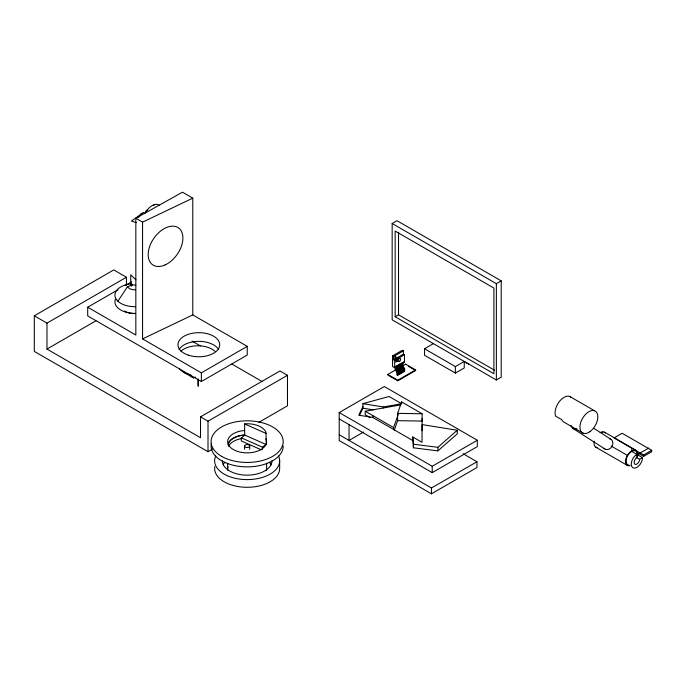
<?xml version="1.0" encoding="UTF-8"?>
<svg xmlns="http://www.w3.org/2000/svg" width="686" height="686" viewBox="0 0 686 686"><rect width="100%" height="100%" fill="white"/><g stroke="black" fill="none" stroke-linecap="round" stroke-linejoin="round"><path stroke-width="1.03" d="M422.13 418.46L422.01 442.307L412.74 436.956L413.426 447.795L437.874 450.891L457.253 433.835L457.253 430.259L422.087 424.591L422.087 430.782M395.959 359.653L395.745 362.011L397.58 361.239L395.959 357.132L395.145 356.66L395.145 359.172L395.959 359.653L395.959 357.132M397.614 420.664L397.614 413.366L401.619 401.927L422.13 413.769L422.13 421.075L397.614 420.664L394.287 430.199M393.618 429.496L393.618 427.592L398.283 414.25M362.92 406.558L358.744 415.202L372.772 417.457L412.74 440.532M359.678 414.91L362.92 408.187L362.92 403.677L389.039 396.474L401.619 403.737L401.619 401.927M117.889 301.214L127.304 286.971L132.467 284.536M412.74 436.956L413.426 444.219L437.874 447.315L457.253 430.259M261.452 449.879L241.318 440.952L241.318 437.831L244.902 435.13L242.167 435.336A19.217 11.096 0 0 0 228.001 445.085M262.412 449.261L262.412 447.178L265.997 444.468M145.749 211.168L147.421 209.95M153.295 205.68L154.976 204.454M142.371 213.329L131.446 221.021L136.317 222.701M212.634 449.03L208.012 451.697L34.3 351.404L34.3 315.809L113.765 269.924L126.447 277.247L126.447 285.548M34.3 315.809L46.974 323.132L126.447 277.247M87.697 307.225L135.837 335.017L135.837 218.259L142.559 222.144L142.559 338.901L192.783 314.908L247.252 346.353L247.252 355.031L201.358 381.527L87.697 315.903L87.697 307.225L117.983 289.741M125.324 285.496L131.746 281.792M46.974 323.132L46.974 349.071L95.954 320.799M392.169 223.516L397.014 220.712L501.226 280.874L501.226 377.197L496.372 379.993L392.169 319.83L392.169 223.516L496.372 283.678L501.226 280.874M142.559 338.901L201.358 372.85L247.252 346.353M46.974 349.071L200.509 437.711L200.509 416.848L279.974 370.972L287.477 375.302L287.477 405.812L258.836 422.353M200.509 416.848L208.012 421.187L287.477 375.302M395.162 316.743L493.903 373.75L493.903 288.077L395.162 231.071L395.162 316.743L398.532 314.797L494.495 370.208M403.402 354.113L404.474 354.731L404.474 362.122L394.682 367.782L392.538 366.547L392.538 355.905L402.33 350.254L403.402 350.872L403.402 354.113L393.61 359.773L393.61 356.531L403.402 350.872M393.61 359.773L394.682 360.39L404.474 354.731M424.505 348.762L455.375 366.59L464.259 361.453L464.259 367.953L455.375 373.09L424.505 355.262L424.505 348.762L433.389 343.635M395.994 366.907L396.688 366.504L396.688 369.342L398.42 372.438L398.42 374.848L397.726 375.251L397.031 374.848L397.031 372.755L395.299 369.668L395.299 366.504L395.994 366.907L395.994 369.745L397.726 372.832L397.726 375.251M398.12 372.129L396.388 369.034L396.388 365.878L397.777 365.878L397.777 368.716L399.509 371.803L399.509 374.222L398.12 374.222M397.408 365.286L398.798 365.286L398.798 368.125L398.103 368.528L399.835 371.615L399.835 374.033L400.53 373.63L400.53 371.22L398.609 367.756L398.609 365.647M398.609 364.592L399.998 364.592L399.998 367.43L399.303 367.833L401.036 370.929L401.036 373.338L400.341 372.935L400.341 370.843M401.036 373.338L401.73 372.935L401.73 370.526L399.835 367.044L399.835 363.88L401.224 363.88L401.224 366.727L402.956 369.814L402.956 372.232L401.576 372.232M403.968 371.649L404.654 371.246L404.654 368.836L402.922 365.741L402.922 362.903L402.228 363.306L402.228 366.144L403.968 369.24L403.968 371.649L403.274 371.246L403.274 369.154L401.533 366.067L401.533 362.903M395.299 369.668L395.994 369.265L397.297 371.58M402.262 372.627L402.262 370.217L400.53 367.121L405.615 364.137L415.63 369.917L415.63 370.517L397.803 380.807L387.787 375.028L387.787 374.427L395.805 369.797M395.994 369.745L396.688 369.342M398.815 374.616L398.815 372.206L397.083 369.119L397.777 368.716M402.228 366.144L402.922 365.741M397.031 372.755L397.726 372.361M403.274 369.154L403.968 368.759M397.726 372.832L398.42 372.438M398.815 372.206L399.509 371.803M399.835 371.615L400.53 371.22M401.036 370.929L401.73 370.526M402.262 370.217L402.956 369.814M403.968 369.24L404.654 368.836M397.031 374.848L397.726 374.445M403.274 371.246L404.654 371.246M463.076 453.712L476.967 461.729L476.967 467.535L431.451 493.809L339.21 440.549L339.21 412.578L384.306 386.544L477.31 440.24L477.31 446.612L432.223 472.637L339.21 418.94M387.787 374.427L397.803 380.216L415.63 369.917M363.606 432.017L349.045 440.429L349.045 424.617M339.21 412.578L432.223 466.274L477.31 440.24M339.21 434.752L431.451 488.012L476.967 461.729M635.913 455.478L648.785 448.044M651.7 450.333L622.133 433.26L614.056 437.925L643.622 454.99L651.7 450.333L651.7 451.705L643.622 456.362L637.157 452.631M631.72 449.236L631.72 451.388L636.891 454.372L636.891 457.708A3.884 2.247 -60 0 0 634.147 462.467A3.884 2.247 -60 0 0 636.891 464.053A3.884 2.247 -60 0 0 639.635 459.294L642.525 457.631L637.354 454.647A7.966 4.605 -60 0 0 628.899 453.892A7.966 4.605 -60 0 0 628.899 465.159M135.837 218.259L182.467 192.191L192.783 198.151L192.783 314.908M142.559 222.144L192.783 198.151M184.088 372.515L193.503 377.9L195.364 377.026M144.069 212.394L141.959 213.252A7.82 4.039 -70.9 0 0 138.666 217.256M362.92 403.677L383.423 406.978L401.619 403.737M370.26 417.637L365.226 414.73L365.226 411.206L400.607 404.903M244.628 435.001L244.628 423.939L247.14 423.751A19.465 11.242 0 0 1 265.945 432.077L266.279 444.597L244.628 435.001L242.107 435.19A19.465 11.242 0 0 0 228.335 443.139M244.628 430.585L242.107 430.774A19.465 11.242 0 0 0 227.966 443.585A19.465 11.242 0 0 0 248.838 452.829A19.465 11.242 0 0 0 266.614 441.638L265.945 438.723M397.614 413.366L422.13 413.769M135.845 285.316L130.743 284.596L130.743 274.777L135.939 279.811M362.92 408.187L373.167 409.842M244.628 423.939L266.279 433.535M241.318 437.831L262.412 447.178M569.654 396.397L594.513 410.751M604.495 432.154L636.059 450.385M636.188 457.305L639.635 459.294M611.149 446.02L627.381 455.393M463.667 361.29L469.113 364.429M583.246 433.269L564.535 422.465A12.64 7.297 -60 0 1 561.817 419.703L555.669 416.162A12.64 7.297 -60 0 1 559.767 401.036A12.64 7.297 -60 0 1 571.258 397.434M595.817 447.186L627.381 465.417M403.685 361.668L404.474 362.122M392.538 355.905L393.61 356.531M395.951 358.709L396.765 359.181M402.228 362.5L402.922 362.903M408.341 366.307L415.63 370.517M397.58 361.239L396.216 359.395M399.303 364.189L399.998 364.592M395.994 366.101L396.688 366.504M402.262 371.829L402.956 372.232M399.835 374.033L399.141 373.63L399.141 371.538L397.408 368.451M398.815 373.819L399.509 374.222M365.226 411.206L393.618 427.592M192.114 341.105L200.432 345.907M231.885 364.06L262.404 381.682M594.016 428.416L610.849 439.246M573.084 428.527L604.975 449.056M127.304 286.971L129.603 288.592A7.82 4.519 0 0 0 135.202 289.826M193.503 377.9L191.197 376.271A7.82 4.519 0 0 1 190.365 375.199M398.103 368.048L399.835 371.143M395.145 356.66L395.676 358.023M198.014 378.869L198.22 386.252L198.22 379.375M643.622 454.99L643.622 456.362M496.372 283.678L496.372 379.993M455.375 366.59L455.375 373.09M437.874 447.315L437.874 450.891M432.223 466.274L432.223 472.637M431.451 488.012L431.451 493.809M413.426 444.219L413.426 447.795M405.615 364.137L405.615 364.738M400.53 364.283L400.53 367.121M399.303 364.995L399.303 367.833M398.532 232.348L398.532 314.797M398.103 365.689L398.103 368.528M397.803 380.216L397.803 380.807M397.083 366.273L397.083 369.119M394.682 360.39L394.682 367.782M383.423 406.978L383.423 407.964M372.772 415.562L372.772 417.457M279.656 460.838L279.656 468.521A32.508 18.771 0 0 1 245.442 487.266A32.508 18.771 0 0 1 214.812 466.557M266.614 463.17L266.614 468.521A19.465 11.242 0 0 1 266.314 470.476M249.704 446.054A2.564 1.483 0 0 1 245.862 447.332A2.564 1.483 0 0 1 245.862 444.768A2.564 1.483 0 0 1 249.704 446.054L249.704 449.261M244.585 446.054L244.585 449.261M227.675 463.17L227.675 468.521M208.012 421.187L208.012 451.697M201.358 372.85L201.358 381.527M131.798 283.978L131.798 285.942M131.069 284.098L131.069 286.062M134.962 313.588A14.835 8.566 0 0 1 124.475 311.084M179.072 349.534A20.872 12.048 0 0 1 198.837 341.354A20.872 12.048 0 0 1 218.611 349.534M144.935 213.295A20.066 10.367 -70.9 0 1 159.418 205.303M135.562 306.711A20.066 11.585 0 0 1 115.016 296.378A20.066 11.585 0 0 1 131.232 283.747M135.562 313.416A20.066 11.585 0 0 1 115.437 299.165M190.236 374.805A20.066 11.585 0 0 1 179.552 368.836M180.838 351.232A20.066 11.585 0 0 1 214.924 351.292M227.975 470.476A19.465 11.242 0 0 1 227.975 466.566M271.93 460.838A24.782 14.312 0 0 1 247.14 475.149A24.782 14.312 0 0 1 222.358 460.838M278.55 455.976A32.508 18.771 0 0 1 247.14 479.608A32.508 18.771 0 0 1 215.738 455.976M223.199 464.816A24.782 14.312 0 0 1 224.914 462.184M269.366 462.184A24.782 14.312 0 0 1 271.081 464.816M283.198 446.054A36.049 20.812 0 0 1 244.782 466.823A36.049 20.812 0 0 1 211.399 443.336M228.584 446.303A19.217 11.096 0 0 1 242.167 438.457M630.134 465.657A8.678 5.008 -60 0 1 625.795 459.483A8.678 5.008 -60 0 1 633.307 450.136A8.678 5.008 -60 0 1 637.646 456.31M600.156 432.583A8.678 5.008 -60 0 1 605.472 433.063M597.086 447.581A8.678 5.008 -60 0 1 594.222 441.261M601.613 432.549A7.966 4.605 -60 0 1 602.968 432.412M642.525 457.631A7.966 4.605 -60 0 1 636.891 467.389A7.966 4.605 -60 0 1 631.257 464.139A7.966 4.605 -60 0 1 636.891 454.372M609.7 438.808A5.72 4.665 -57.2 0 1 611.955 446.483A5.72 4.665 -57.2 0 1 604.032 448.284M576.797 428.741A5.72 4.665 -57.2 0 1 571.086 425.44M398.455 358.409A1.724 0.995 -60 0 1 398.146 359.224M165.103 264.925A22.535 14.174 -55.1 0 0 180.778 230.247A22.535 14.174 -55.1 0 0 150.723 243.813A22.535 14.174 -55.1 0 0 165.103 264.925M188.401 355.168A20.872 12.048 0 0 0 219.717 344.732A20.872 12.048 0 0 0 188.401 334.296A20.872 12.048 0 0 0 188.401 355.168M221.647 456.353A36.049 20.812 0 0 0 281.972 447.023A36.049 20.812 0 0 0 237.81 421.53A36.049 20.812 0 0 0 221.647 456.353M589.797 431.743A12.64 7.297 -60 0 0 596.117 411.78A12.64 7.297 -60 0 0 580.725 422.507A12.64 7.297 -60 0 0 589.797 431.743M399.741 361.136A1.724 0.995 -60 0 0 400.29 358.469A1.724 0.995 -60 0 0 398.249 360.279A1.724 0.995 -60 0 0 399.741 361.136"/></g></svg>
